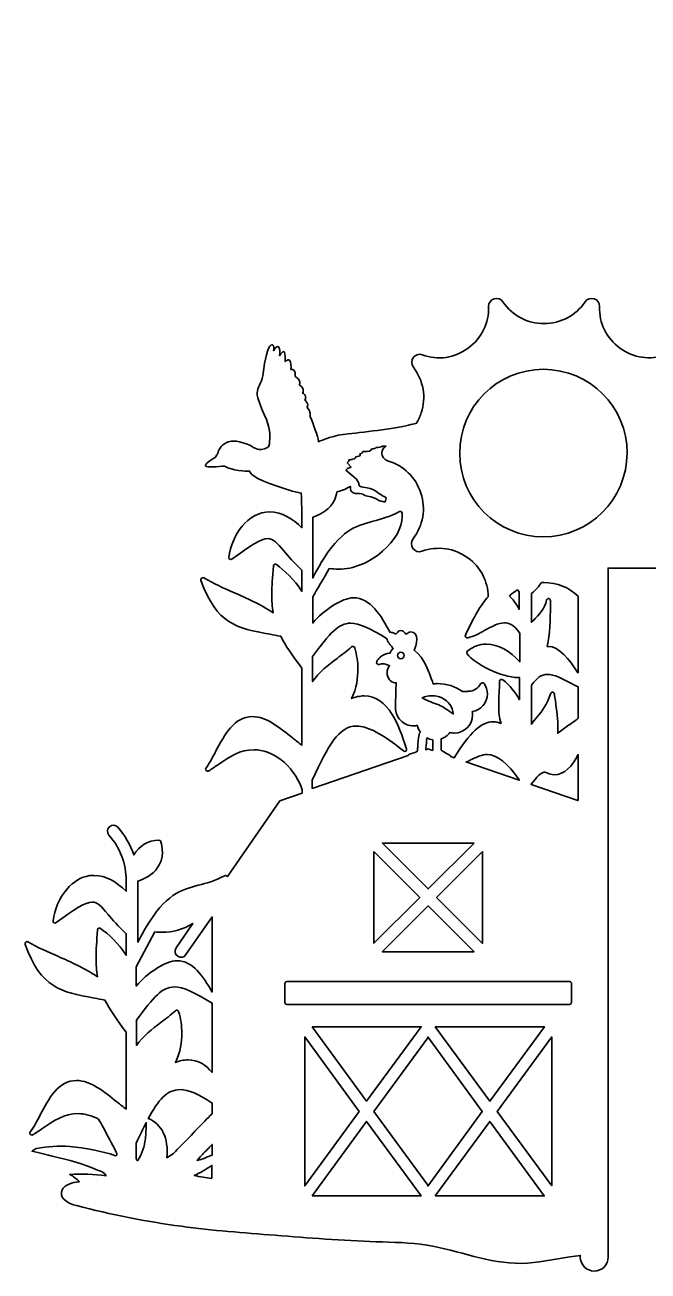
# Model space of a CAD drawing. Header units: millimetres. Extents: x 35 to 323, y 70 to 345.
# Drawn here: x 34.6 to 172.2, y 70.1 to 345.1 of the extents above; entities that cross this region are included whole.
import ezdxf

# ---------------------------------------------------------------- set-up
doc = ezdxf.new("R2010")
doc.units = ezdxf.units.MM
doc.header["$MEASUREMENT"] = 0
doc.layers.add('Layer 1', color=7, linetype='Continuous', lineweight=0)

msp = doc.modelspace()

# ---------------------------------------------------------------- linework, layer by layer
at = {"layer": 'Layer 1', "color": 18, "lineweight": 35, "true_color": 0x000000}
for points, knots in [([(310.8, 245.53), (311.15, 245.53), (311.43, 245.39), (311.78, 245.25), (312.24, 245.07), (312.77, 244.83), (313.48, 244.83), (320.46, 244.83), (323.04, 259.4), (323.46, 262.33), (323.5, 262.5), (323.39, 262.71), (323.21, 262.78), (323.04, 262.89), (322.83, 262.82), (322.69, 262.64), (321.52, 261.23), (319.62, 259.86), (317.64, 258.37), (316.58, 257.6), (315.45, 256.82), (314.43, 255.94), (314.47, 256.36), (314.47, 256.86), (314.47, 257.32), (314.47, 259.96), (314.08, 262.71), (313.76, 265.18), (313.65, 265.82), (313.58, 266.49), (313.51, 267.12), (313.48, 267.34), (313.34, 267.51), (313.13, 267.51), (312.91, 267.51), (312.74, 267.37), (312.67, 267.19), (311.75, 264.23), (310.34, 262.47), (308.96, 260.81), (308.22, 259.89), (307.52, 259.04), (306.88, 258.02), (306.88, 258.02), (306.88, 269.28), (306.88, 269.28), (308.61, 271.53), (309.84, 272.63), (311.57, 272.63), (313.55, 272.63), (315.74, 271.46), (317.64, 270.44), (319.12, 269.63), (320.39, 268.96), (321.38, 268.96), (321.45, 268.96), (321.52, 268.96), (321.59, 268.96), (321.73, 268.96), (321.87, 269.06), (321.94, 269.17), (322.02, 269.31), (322.02, 269.45), (321.94, 269.56), (320.53, 272.17), (316.16, 280.14), (311.86, 280.14), (311.71, 280.14), (311.57, 280.14), (311.43, 280.11), (312.28, 283.6), (312.38, 287.65), (312.38, 291.54), (312.38, 291.99), (312.38, 292.45), (312.38, 292.95), (312.38, 293.16), (312.21, 293.33), (312, 293.37), (311.78, 293.41), (311.57, 293.23), (311.54, 293.02), (311.08, 290.69), (309.42, 289), (307.73, 287.2), (307.45, 286.91), (307.2, 286.63), (306.92, 286.35), (306.92, 286.35), (306.92, 295.06), (306.92, 295.06), (311.19, 298.34), (311.89, 303.57), (311.93, 303.78), (312, 304.16), (311.86, 304.52), (311.61, 304.8), (311.36, 305.08), (310.97, 305.22), (310.62, 305.22), (307.23, 305.22), (304.45, 302.26), (304.31, 298.49), (303.49, 299.23), (302.44, 299.68), (301.34, 299.68), (301.34, 299.68), (300.88, 299.68), (300.88, 299.68), (300.71, 299.68), (300.53, 299.58), (300.5, 299.4), (300.43, 299.23), (300.46, 299.05), (300.6, 298.94), (300.6, 298.94), (304.34, 295.1), (304.34, 295.1), (304.34, 295.1), (304.34, 289.6), (304.34, 289.6), (302.3, 293.51), (300.32, 295.38), (298.34, 295.38), (295.1, 295.38), (292.45, 290.41), (289.03, 283.39), (288.96, 283.25), (288.96, 283.03), (289.1, 282.93), (289.21, 282.79), (289.38, 282.75), (289.52, 282.79), (291.11, 283.1), (292.73, 283.95), (294.32, 284.83), (296.16, 285.82), (298.06, 286.84), (299.79, 286.84), (301.55, 286.84), (303.04, 285.79), (304.34, 283.56), (304.34, 283.56), (304.34, 275.34), (304.34, 275.34), (301.77, 278.59), (298.1, 280.74), (294.71, 280.74), (292.81, 280.74), (291.08, 280.11), (289.52, 278.84), (289.35, 278.69), (289.31, 278.41), (289.45, 278.2), (291.64, 275.38), (298.91, 271.71), (303.57, 271.71), (303.81, 271.71), (304.06, 271.74), (304.31, 271.74), (304.31, 271.74), (304.31, 264.55), (304.31, 264.55), (303.14, 267.02), (301.45, 269.17), (299.26, 270.9), (299.12, 271), (298.94, 271.04), (298.8, 270.97), (298.66, 270.9), (298.56, 270.76), (298.56, 270.58), (298.52, 269.42), (298.45, 268.39), (298.41, 267.37), (298.34, 266.1), (298.27, 264.97), (298.27, 263.88), (298.27, 261.83), (298.49, 260.21), (298.98, 258.59), (298.2, 258.97), (297.39, 259.19), (296.62, 259.19), (294.32, 259.19), (291.99, 257.63), (289.24, 254.14), (288.75, 259.33), (286.56, 264.27), (283.07, 268.11), (283.42, 268.29), (283.63, 268.68), (283.63, 269.03), (283.63, 269.03), (283.63, 313.44), (283.63, 313.44), (283.63, 314.04), (283.17, 314.5), (282.57, 314.5), (282.57, 314.5), (279.22, 314.5), (279.22, 314.5), (278.94, 315.77), (278.09, 320.04), (278.09, 322.26), (278.09, 322.3), (278.09, 322.33), (278.09, 322.37), (277.95, 324.06), (278.31, 325.76), (278.69, 327.55), (279.22, 330.06), (279.79, 332.67), (278.94, 335.35), (279.08, 335.42), (279.29, 335.49), (279.44, 335.56), (279.75, 335.49), (280.07, 335.46), (280.35, 335.46), (282.05, 335.46), (282.61, 336.48), (282.82, 337.15), (283, 337.82), (282.96, 338.63), (282.72, 339.76), (282.65, 340.11), (282.4, 340.4), (282.08, 340.5), (281.76, 340.64), (281.41, 340.61), (281.09, 340.4), (280.95, 340.29), (280.74, 340.22), (280.56, 340.08), (279.65, 339.58), (278.45, 338.91), (278.09, 337.71), (278.06, 337.61), (278.06, 337.54), (278.02, 337.43), (275.38, 342.23), (269.7, 345.09), (263.81, 344.31), (262.11, 344.1), (260.63, 343.57), (259.22, 343.08), (257.85, 342.58), (256.54, 342.12), (255.13, 341.95), (252.55, 341.7), (249.91, 341.81), (247.33, 341.84), (246.59, 341.88), (245.89, 341.91), (245.15, 341.91), (243.49, 341.95), (241.86, 341.52), (240.42, 340.75), (240.03, 340.54), (239.22, 340.08), (238.94, 340.08), (237.1, 341.88), (234.91, 342.27), (233.61, 342.55), (233.33, 342.62), (233.08, 342.65), (232.94, 342.69), (232.48, 342.83), (232.02, 342.62), (231.77, 342.27), (231.53, 341.88), (231.56, 341.35), (231.85, 341), (233.22, 339.34), (233.54, 337.04), (232.66, 334.93), (231.81, 332.85), (230.01, 331.47), (227.86, 331.22), (227.29, 331.15), (226.91, 330.69), (226.91, 330.13), (226.91, 330.13), (227.05, 324.87), (227.05, 324.87), (227.05, 324.45), (227.33, 324.06), (227.72, 323.92), (232.55, 322.05), (239.25, 320.89), (244.51, 320.96), (244.69, 320.39), (244.83, 319.86), (244.83, 319.33), (244.79, 318.45), (244.33, 317.54), (243.8, 316.55), (243.45, 315.91), (243.13, 315.24), (242.89, 314.57), (242.89, 314.57), (234.49, 314.57), (234.49, 314.57), (234.07, 314.57), (233.64, 314.33), (233.5, 313.94), (233.5, 313.94), (221.9, 285.79), (221.9, 285.79), (221.9, 285.79), (212.02, 283.74), (212.02, 283.74), (212.02, 283.74), (212.02, 297.78), (212.02, 297.78), (212.02, 298.38), (211.56, 298.84), (210.96, 298.84), (210.96, 298.84), (209.48, 298.84), (209.48, 298.84), (209.48, 298.84), (209.48, 312.14), (209.48, 312.14), (209.48, 312.74), (209.02, 313.2), (208.42, 313.2), (208.42, 313.2), (205.32, 313.2), (205.32, 313.2), (204.72, 313.2), (204.26, 312.74), (204.26, 312.14), (204.26, 312.14), (204.26, 298.84), (204.26, 298.84), (204.26, 298.84), (202.78, 298.84), (202.78, 298.84), (202.18, 298.84), (201.72, 298.38), (201.72, 297.78), (201.72, 297.78), (201.72, 281.59), (201.72, 281.59), (201.72, 281.59), (194.59, 280.11), (194.59, 280.11), (189.34, 279.01), (185.53, 274.32), (185.53, 268.96), (185.53, 268.96), (185.53, 257.14), (185.53, 257.14), (184.22, 255.91), (183.13, 254.42), (182.35, 252.84), (179.49, 254.07), (177.34, 256.43), (176.39, 259.47), (175.22, 262.96), (175.89, 266.63), (178.12, 269.56), (178.58, 270.19), (178.61, 271.04), (178.15, 271.67), (177.69, 272.31), (176.88, 272.59), (176.14, 272.31), (172.65, 271.07), (169.02, 271.6), (166.02, 273.76), (163.05, 275.94), (161.4, 279.26), (161.5, 282.96), (161.54, 283.74), (161.04, 284.44), (160.3, 284.66), (159.56, 284.9), (158.75, 284.62), (158.33, 283.99), (156.25, 280.95), (152.96, 279.19), (149.26, 279.19), (145.59, 279.19), (142.28, 280.92), (140.19, 283.99), (139.77, 284.62), (138.96, 284.9), (138.22, 284.66), (137.48, 284.41), (136.98, 283.74), (137.02, 282.96), (137.12, 279.29), (135.47, 275.94), (132.5, 273.76), (129.54, 271.57), (125.84, 271.04), (122.38, 272.31), (121.64, 272.56), (120.83, 272.31), (120.37, 271.67), (119.91, 271.04), (119.94, 270.19), (120.4, 269.56), (122.63, 266.63), (123.3, 262.96), (122.13, 259.47), (121.88, 258.66), (121.5, 257.92), (121.11, 257.21), (120.83, 257.14), (120.44, 257.07), (119.87, 256.89), (117.51, 256.26), (109.89, 255.2), (106.04, 254.88), (102.98, 254.6), (100.22, 253.47), (99.45, 253.12), (99.34, 254.39), (98.28, 257.03), (97.65, 258.66), (97.61, 259.04), (97.61, 259.33), (97.61, 259.4), (97.61, 259.79), (97.44, 260.1), (97.15, 260.35), (97.08, 260.53), (97.01, 260.74), (96.94, 260.84), (97.05, 260.99), (97.08, 261.09), (97.08, 261.23), (97.08, 261.66), (96.66, 262.11), (96.45, 262.29), (96.63, 262.64), (96.7, 262.93), (96.59, 263.21), (96.45, 263.56), (96.2, 263.74), (95.96, 263.84), (96.1, 264.09), (96.13, 264.37), (96.1, 264.65), (95.96, 265.15), (95.46, 265.54), (95.21, 265.68), (95.36, 265.85), (95.39, 266.07), (95.36, 266.28), (95.25, 266.88), (94.54, 267.37), (94.3, 267.55), (94.33, 267.76), (94.4, 268.25), (94.16, 268.71), (94.02, 269.13), (93.59, 269.1), (93.34, 269.06), (93.49, 269.63), (93.34, 270.76), (93.13, 271.04), (93.06, 271.15), (92.99, 271.18), (92.85, 271.18), (92.6, 271.22), (92.32, 271), (92.11, 270.79), (92.11, 271.39), (92.11, 272.49), (91.97, 272.87), (91.9, 273.01), (91.83, 273.01), (91.76, 273.01), (91.58, 273.05), (91.3, 272.73), (90.88, 272.1), (90.95, 272.77), (90.98, 273.65), (90.73, 273.97), (90.63, 274.07), (90.56, 274.11), (90.49, 274.11), (90.17, 274.14), (89.82, 273.72), (89.53, 273.19), (89.61, 273.72), (89.61, 274.28), (89.39, 274.43), (89.29, 274.5), (89.18, 274.57), (88.97, 274.43), (88.23, 274.04), (87.67, 271.18), (87.21, 268.15), (87.21, 268.15), (87.14, 267.69), (87.14, 267.69), (86.99, 266.77), (86.75, 266.28), (86.5, 265.75), (86.36, 265.43), (86.18, 265.11), (86.08, 264.76), (85.69, 263.63), (85.94, 262.61), (87.49, 259.12), (88.9, 255.98), (88.76, 254.67), (88.65, 253.19), (88.65, 253.01), (88.62, 252.84), (88.62, 252.66), (88.58, 252.31), (88.48, 252.02), (88.23, 251.85), (87.49, 251.25), (86.01, 251.46), (86.01, 251.46), (85.58, 251.53), (84.63, 252.1), (84.31, 252.34), (82.13, 253.29), (80.36, 253.51), (79.13, 252.94), (77.82, 252.34), (77.4, 251.11), (77.22, 250.58), (77.19, 250.51), (77.15, 250.44), (77.15, 250.4), (76.98, 250.15), (76.76, 249.8), (76.69, 249.7), (76.31, 249.45), (74.68, 248.5), (74.51, 248), (74.47, 247.93), (74.51, 247.86), (74.54, 247.79), (74.82, 247.44), (77.26, 247.61), (78.74, 247.76), (80.36, 246.66), (83.47, 246.59), (84.24, 246.63), (84.24, 246.59), (84.28, 246.56), (84.28, 246.49), (84.49, 245.89), (85.94, 244.58), (92.96, 242.46), (93.91, 242.15), (94.86, 241.94), (95.67, 241.79), (95.74, 239.43), (95.81, 237.49), (95.81, 236.47), (95.81, 236.47), (95.81, 234.14), (95.81, 234.14), (93.73, 236.08), (91.44, 237.63), (88.69, 237.63), (83.89, 237.63), (80.29, 232.55), (79.66, 227.61), (79.62, 227.44), (79.73, 227.26), (79.87, 227.19), (80.01, 227.08), (80.22, 227.08), (80.36, 227.22), (84.45, 230.22), (86.78, 231.74), (88.3, 231.74), (89.5, 231.74), (90.31, 230.79), (91.79, 229.02), (92.82, 227.86), (94.02, 226.41), (95.81, 224.75), (95.81, 224.75), (95.81, 220.1), (95.81, 220.1), (94.19, 222.74), (91.83, 224.79), (90.17, 226.02), (90.03, 226.13), (89.85, 226.17), (89.75, 226.1), (89.61, 226.02), (89.5, 225.88), (89.5, 225.71), (89.29, 223.2), (89.15, 221.26), (89.15, 219.64), (89.15, 218.05), (89.25, 216.68), (89.46, 215.37), (86.71, 217.21), (83.64, 218.58), (80.72, 219.89), (78.53, 220.84), (76.24, 221.86), (74.12, 223.06), (73.98, 223.17), (73.73, 223.13), (73.62, 222.99), (73.48, 222.85), (73.45, 222.67), (73.48, 222.5), (77.08, 212.83), (81.24, 212.05), (88.79, 210.64), (89.53, 210.5), (90.31, 210.36), (91.12, 210.22), (92.18, 208.14), (93.66, 205.95), (95.78, 203.16), (95.78, 203.16), (95.78, 186.16), (95.78, 186.16), (95.14, 186.65), (94.47, 187.18), (93.8, 187.71), (90.91, 190.04), (87.95, 192.48), (84.88, 192.48), (80.82, 192.48), (78.7, 188.45), (76.83, 184.89), (76.09, 183.48), (75.42, 182.17), (74.65, 181.15), (74.51, 181.01), (74.51, 180.76), (74.68, 180.59), (74.86, 180.41), (75.07, 180.41), (75.25, 180.52), (75.99, 180.97), (76.69, 181.47), (77.4, 181.93), (79.83, 183.62), (82.09, 185.17), (85.23, 185.17), (89.11, 185.17), (93.77, 182.1), (95.88, 176.35), (95.88, 176.35), (95.88, 175.58), (95.88, 175.58), (95.88, 175.58), (90.95, 173.88), (90.95, 173.88), (90.95, 173.88), (79.34, 157.16), (79.34, 157.16), (79.3, 157.27), (79.2, 157.34), (79.13, 157.37), (78.99, 157.44), (78.85, 157.44), (78.74, 157.37), (76.55, 156.21), (74.72, 155.72), (72.92, 155.26), (69, 154.2), (65.76, 153.32), (61.35, 145.91), (61.31, 145.87), (61.28, 145.84), (61.28, 145.77), (60.71, 144.85), (60.15, 143.83), (59.58, 142.7), (59.58, 142.7), (59.58, 156.17), (59.58, 156.17), (61.84, 156.92), (63.43, 158.11), (64.31, 159.74), (65.62, 162.24), (64.66, 164.82), (64.63, 164.92), (64.56, 165.06), (64.42, 165.21), (64.24, 165.21), (61.84, 165.21), (59.8, 163.9), (58.7, 161.96), (57.96, 164.18), (56.76, 166.26), (55.17, 168.06), (54.68, 168.63), (53.83, 168.66), (53.3, 168.17), (52.74, 167.68), (52.7, 166.83), (53.2, 166.3), (55.67, 163.55), (57.01, 159.95), (57.01, 156.28), (57.01, 156.28), (57.01, 153.95), (57.01, 153.95), (54.93, 155.89), (52.63, 157.44), (49.88, 157.44), (45.08, 157.44), (41.49, 152.36), (40.85, 147.43), (40.82, 147.25), (40.92, 147.07), (41.06, 147), (41.2, 146.9), (41.42, 146.9), (41.56, 147.04), (45.65, 150.04), (47.98, 151.55), (49.49, 151.55), (50.69, 151.55), (51.51, 150.6), (52.99, 148.84), (54.01, 147.67), (55.21, 146.23), (57.01, 144.57), (57.01, 144.57), (57.01, 139.81), (57.01, 139.81), (55.39, 142.45), (53.02, 144.5), (51.36, 145.73), (51.22, 145.84), (51.05, 145.87), (50.94, 145.8), (50.8, 145.73), (50.69, 145.59), (50.69, 145.41), (50.48, 142.91), (50.34, 140.97), (50.34, 139.35), (50.34, 137.76), (50.45, 136.38), (50.66, 135.08), (47.91, 136.91), (44.84, 138.29), (41.91, 139.59), (39.72, 140.55), (37.43, 141.57), (35.31, 142.77), (35.17, 142.87), (34.92, 142.84), (34.82, 142.7), (34.68, 142.56), (34.64, 142.38), (34.68, 142.2), (38.28, 132.54), (42.44, 131.76), (49.99, 130.35), (50.73, 130.21), (51.51, 130.07), (52.32, 129.93), (53.38, 127.85), (54.86, 125.66), (56.97, 122.87), (56.97, 122.87), (56.97, 105.87), (56.97, 105.87), (56.34, 106.36), (55.67, 106.89), (55, 107.42), (52.11, 109.75), (49.14, 112.18), (46.07, 112.18), (42.02, 112.18), (39.9, 108.16), (38.03, 104.6), (37.29, 103.19), (36.62, 101.88), (35.84, 100.86), (35.7, 100.72), (35.7, 100.47), (35.88, 100.29), (36.05, 100.12), (36.27, 100.12), (36.44, 100.22), (37.18, 100.68), (37.89, 101.18), (38.59, 101.64), (41.03, 103.33), (43.29, 104.88), (46.43, 104.88), (47.84, 104.88), (49.39, 104.46), (50.91, 103.65), (51.29, 103.01), (51.65, 102.38), (52, 101.74), (52.92, 100.01), (53.83, 98.25), (54.75, 96.48), (54.82, 96.34), (54.89, 96.17), (54.93, 96.03), (54.96, 95.96), (55, 95.85), (54.96, 95.78), (54.93, 95.71), (54.82, 95.67), (54.65, 95.57), (51.43, 96.7), (48.05, 97.26), (44.56, 97.61), (42.05, 97.9), (39.65, 97.58), (37.18, 97.19), (36.9, 97.15), (36.69, 96.87), (36.23, 96.56), (37.96, 96.17), (39.48, 95.74), (40.96, 95.43), (44.27, 94.72), (47.52, 93.73), (50.66, 92.43), (51.33, 92.15), (52.14, 92.04), (52.56, 91.12), (49.85, 91.55), (47.2, 91.58), (44.56, 91.44), (45.33, 91.05), (46, 90.49), (46.64, 89.85), (46.43, 89.82), (46.25, 89.78), (46, 89.75), (44.59, 89.5), (42.93, 88.97), (42.72, 87.56), (42.47, 85.94), (44.41, 84.98), (46, 84.6), (53.66, 82.59), (61.38, 81.07), (69.18, 80.01), (76.06, 79.09), (82.97, 78.56), (89.89, 78.03), (97.3, 77.43), (104.74, 76.87), (112.18, 76.62), (115.92, 76.48), (119.7, 76.45), (123.4, 75.85), (130.39, 74.72), (137.12, 71.72), (144.25, 71.83), (147.85, 71.9), (151.38, 72.74), (154.98, 73.27), (155.75, 73.41), (156.53, 73.48), (157.27, 73.59), (157.27, 73.59), (157.27, 73.2), (157.27, 73.2), (157.27, 71.51), (158.64, 70.13), (160.34, 70.13), (162.03, 70.13), (163.41, 71.51), (163.41, 73.2), (163.41, 73.2), (163.41, 76.27), (163.41, 76.27), (163.41, 76.27), (163.41, 225.25), (163.41, 225.25), (163.41, 225.25), (311.96, 225.25), (311.96, 225.25), (311.96, 225.25), (315.03, 225.25), (315.03, 225.25), (316.72, 225.25), (318.1, 226.62), (318.1, 228.32), (318.1, 230.01), (316.72, 231.39), (315.03, 231.39), (315.03, 231.39), (310.44, 231.39), (310.44, 231.39), (311.04, 232.02), (311.82, 232.8), (312.07, 232.76), (310.44, 232.94), (308.75, 233.15), (307.09, 233.08), (307.09, 233.08), (307.09, 236.57), (307.09, 236.57), (307.3, 236.75), (307.48, 236.96), (307.73, 237.17), (307.52, 237.07), (307.34, 236.96), (307.09, 236.86), (307.09, 236.86), (307.09, 241.86), (307.09, 241.86), (308.4, 244.02), (309.95, 245.53), (310.8, 245.53)], [0, 0, 0, 0, 1, 1, 1, 2, 2, 2, 3, 3, 3, 4, 4, 4, 5, 5, 5, 6, 6, 6, 7, 7, 7, 8, 8, 8, 9, 9, 9, 10, 10, 10, 11, 11, 11, 12, 12, 12, 13, 13, 13, 14, 14, 14, 15, 15, 15, 16, 16, 16, 17, 17, 17, 18, 18, 18, 19, 19, 19, 20, 20, 20, 21, 21, 21, 22, 22, 22, 23, 23, 23, 24, 24, 24, 25, 25, 25, 26, 26, 26, 27, 27, 27, 28, 28, 28, 29, 29, 29, 30, 30, 30, 31, 31, 31, 32, 32, 32, 33, 33, 33, 34, 34, 34, 35, 35, 35, 36, 36, 36, 37, 37, 37, 38, 38, 38, 39, 39, 39, 40, 40, 40, 41, 41, 41, 42, 42, 42, 43, 43, 43, 44, 44, 44, 45, 45, 45, 46, 46, 46, 47, 47, 47, 48, 48, 48, 49, 49, 49, 50, 50, 50, 51, 51, 51, 52, 52, 52, 53, 53, 53, 54, 54, 54, 55, 55, 55, 56, 56, 56, 57, 57, 57, 58, 58, 58, 59, 59, 59, 60, 60, 60, 61, 61, 61, 62, 62, 62, 63, 63, 63, 64, 64, 64, 65, 65, 65, 66, 66, 66, 67, 67, 67, 68, 68, 68, 69, 69, 69, 70, 70, 70, 71, 71, 71, 72, 72, 72, 73, 73, 73, 74, 74, 74, 75, 75, 75, 76, 76, 76, 77, 77, 77, 78, 78, 78, 79, 79, 79, 80, 80, 80, 81, 81, 81, 82, 82, 82, 83, 83, 83, 84, 84, 84, 85, 85, 85, 86, 86, 86, 87, 87, 87, 88, 88, 88, 89, 89, 89, 90, 90, 90, 91, 91, 91, 92, 92, 92, 93, 93, 93, 94, 94, 94, 95, 95, 95, 96, 96, 96, 97, 97, 97, 98, 98, 98, 99, 99, 99, 100, 100, 100, 101, 101, 101, 102, 102, 102, 103, 103, 103, 104, 104, 104, 105, 105, 105, 106, 106, 106, 107, 107, 107, 108, 108, 108, 109, 109, 109, 110, 110, 110, 111, 111, 111, 112, 112, 112, 113, 113, 113, 114, 114, 114, 115, 115, 115, 116, 116, 116, 117, 117, 117, 118, 118, 118, 119, 119, 119, 120, 120, 120, 121, 121, 121, 122, 122, 122, 123, 123, 123, 124, 124, 124, 125, 125, 125, 126, 126, 126, 127, 127, 127, 128, 128, 128, 129, 129, 129, 130, 130, 130, 131, 131, 131, 132, 132, 132, 133, 133, 133, 134, 134, 134, 135, 135, 135, 136, 136, 136, 137, 137, 137, 138, 138, 138, 139, 139, 139, 140, 140, 140, 141, 141, 141, 142, 142, 142, 143, 143, 143, 144, 144, 144, 145, 145, 145, 146, 146, 146, 147, 147, 147, 148, 148, 148, 149, 149, 149, 150, 150, 150, 151, 151, 151, 152, 152, 152, 153, 153, 153, 154, 154, 154, 155, 155, 155, 156, 156, 156, 157, 157, 157, 158, 158, 158, 159, 159, 159, 160, 160, 160, 161, 161, 161, 162, 162, 162, 163, 163, 163, 164, 164, 164, 165, 165, 165, 166, 166, 166, 167, 167, 167, 168, 168, 168, 169, 169, 169, 170, 170, 170, 171, 171, 171, 172, 172, 172, 173, 173, 173, 174, 174, 174, 175, 175, 175, 176, 176, 176, 177, 177, 177, 178, 178, 178, 179, 179, 179, 180, 180, 180, 181, 181, 181, 182, 182, 182, 183, 183, 183, 184, 184, 184, 185, 185, 185, 186, 186, 186, 187, 187, 187, 188, 188, 188, 189, 189, 189, 190, 190, 190, 191, 191, 191, 192, 192, 192, 193, 193, 193, 194, 194, 194, 195, 195, 195, 196, 196, 196, 197, 197, 197, 198, 198, 198, 199, 199, 199, 200, 200, 200, 201, 201, 201, 202, 202, 202, 203, 203, 203, 204, 204, 204, 205, 205, 205, 206, 206, 206, 207, 207, 207, 208, 208, 208, 209, 209, 209, 210, 210, 210, 211, 211, 211, 212, 212, 212, 213, 213, 213, 214, 214, 214, 215, 215, 215, 216, 216, 216, 217, 217, 217, 218, 218, 218, 219, 219, 219, 220, 220, 220, 221, 221, 221, 222, 222, 222, 223, 223, 223, 224, 224, 224, 225, 225, 225, 226, 226, 226, 227, 227, 227, 228, 228, 228, 229, 229, 229, 230, 230, 230, 231, 231, 231, 232, 232, 232, 233, 233, 233, 234, 234, 234, 235, 235, 235, 236, 236, 236, 237, 237, 237, 238, 238, 238, 239, 239, 239, 240, 240, 240, 241, 241, 241, 242, 242, 242, 243, 243, 243, 244, 244, 244, 245, 245, 245, 246, 246, 246, 247, 247, 247, 248, 248, 248, 249, 249, 249, 250, 250, 250, 251, 251, 251, 252, 252, 252, 253, 253, 253, 254, 254, 254, 255, 255, 255, 256, 256, 256, 257, 257, 257, 258, 258, 258, 259, 259, 259, 260, 260, 260, 261, 261, 261, 262, 262, 262, 263, 263, 263, 264, 264, 264, 265, 265, 265, 266, 266, 266, 267, 267, 267, 268, 268, 268, 269, 269, 269, 270, 270, 270, 271, 271, 271, 272, 272, 272, 273, 273, 273, 274, 274, 274, 275, 275, 275, 276, 276, 276, 277, 277, 277, 278, 278, 278, 279, 279, 279, 280, 280, 280, 281, 281, 281, 282, 282, 282, 283, 283, 283, 284, 284, 284, 285, 285, 285, 286, 286, 286, 287, 287, 287, 288, 288, 288, 289, 289, 289, 290, 290, 290, 291, 291, 291, 292, 292, 292, 293, 293, 293, 294, 294, 294, 295, 295, 295, 296, 296, 296, 297, 297, 297, 298, 298, 298, 299, 299, 299, 300, 300, 300, 301, 301, 301, 302, 302, 302, 303, 303, 303, 304, 304, 304, 305, 305, 305, 306, 306, 306, 307, 307, 307, 307]), ([(149.12, 232.13), (138.89, 232.13), (130.63, 240.38), (130.63, 250.61), (130.63, 260.84), (138.89, 269.1), (149.12, 269.1), (159.35, 269.1), (167.6, 260.84), (167.6, 250.61), (167.57, 240.42), (159.31, 232.13), (149.12, 232.13)], [0, 0, 0, 0, 1, 1, 1, 2, 2, 2, 3, 3, 3, 4, 4, 4, 4]), ([(98.18, 236.5), (100.44, 237.24), (102.02, 238.44), (102.91, 240.07), (103.26, 240.74), (103.43, 241.44), (103.54, 242.04), (105.02, 242.43), (106.01, 242.96), (106.5, 243.28), (106.47, 242.92), (106.5, 242.43), (106.82, 242.08), (107.03, 241.79), (107.42, 241.69), (107.84, 241.69), (108.87, 241.72), (109.15, 241.55), (109.47, 241.41), (109.61, 241.3), (109.78, 241.26), (110, 241.19), (110.17, 241.12), (110.38, 241.09), (110.63, 241.05), (111.2, 240.91), (111.8, 240.81), (112.32, 240.42), (112.96, 239.96), (113.63, 239.89), (113.91, 239.89), (114.02, 239.89), (114.05, 239.89), (114.05, 239.89), (114.05, 239.89), (114.19, 239.89), (114.19, 239.89), (114.19, 239.89), (114.41, 240.77), (114.41, 240.77), (114.41, 240.77), (114.3, 240.84), (114.3, 240.84), (114.26, 240.84), (112.29, 241.97), (111.87, 242.36), (111.51, 242.68), (110.49, 242.89), (109.36, 243.06), (109.08, 243.13), (108.83, 243.17), (108.73, 243.21), (108.44, 243.28), (108.34, 243.77), (108.34, 243.95), (108.34, 243.95), (108.34, 243.98), (108.34, 243.98), (108.34, 243.98), (107.84, 244.86), (107.84, 244.86), (107.84, 244.86), (105.52, 246.87), (105.52, 246.87), (105.52, 246.87), (105.9, 247.23), (105.9, 247.23), (105.9, 247.23), (106.64, 247.51), (106.64, 247.51), (106.64, 247.51), (105.8, 248.46), (105.8, 248.46), (106.04, 248.6), (106.15, 248.88), (106.15, 249.1), (106.61, 249.13), (106.89, 249.2), (107, 249.27), (107.24, 249.31), (107.42, 249.41), (107.53, 249.52), (107.6, 249.63), (107.63, 249.66), (107.67, 249.77), (108.3, 249.84), (108.62, 249.94), (108.69, 250.19), (108.73, 250.3), (108.69, 250.37), (108.62, 250.47), (108.97, 250.58), (109.15, 250.72), (109.22, 250.86), (109.22, 250.9), (109.26, 250.93), (109.26, 250.97), (110.7, 250.86), (111.02, 251.14), (111.2, 251.46), (111.27, 251.57), (111.27, 251.57), (111.34, 251.57), (111.48, 251.57), (111.62, 251.57), (111.72, 251.6), (111.97, 251.67), (112.11, 251.78), (112.18, 251.88), (112.85, 251.85), (113.28, 251.92), (113.45, 252.1), (113.45, 252.1), (113.49, 252.13), (113.49, 252.13), (113.84, 252.1), (114.09, 252.1), (114.34, 252.13), (113.81, 251.81), (113.45, 251.25), (113.45, 250.61), (113.45, 249.84), (113.98, 249.17), (114.72, 248.92), (118.25, 247.9), (120.93, 245.29), (122.06, 241.79), (123.23, 238.3), (122.55, 234.63), (120.33, 231.7), (119.87, 231.07), (119.84, 230.22), (120.3, 229.59), (120.76, 228.95), (121.57, 228.67), (122.31, 228.95), (125.8, 230.19), (129.43, 229.66), (132.43, 227.51), (135.25, 225.46), (136.88, 222.36), (136.95, 218.9), (135.29, 217.31), (133.74, 214.28), (131.9, 210.47), (131.83, 210.33), (131.83, 210.11), (131.97, 210.01), (132.12, 209.87), (132.26, 209.83), (132.4, 209.87), (133.67, 210.11), (134.97, 210.82), (136.21, 211.53), (137.65, 212.3), (139.17, 213.15), (140.51, 213.15), (141.36, 213.15), (142.59, 212.87), (143.9, 210.89), (143.9, 210.89), (143.9, 204.54), (143.9, 204.54), (141.85, 206.94), (139.1, 208.46), (136.52, 208.46), (135.01, 208.46), (133.56, 207.93), (132.33, 206.94), (132.15, 206.8), (132.12, 206.52), (132.26, 206.3), (134.02, 204.05), (139.84, 201.08), (143.55, 201.08), (143.69, 201.08), (143.76, 201.08), (143.86, 201.08), (143.86, 201.08), (143.86, 196.18), (143.86, 196.18), (142.95, 197.87), (141.71, 199.35), (140.16, 200.59), (140.02, 200.7), (139.84, 200.73), (139.7, 200.66), (139.56, 200.59), (139.45, 200.45), (139.45, 200.27), (139.42, 199.35), (139.38, 198.54), (139.35, 197.73), (139.28, 196.71), (139.24, 195.79), (139.24, 194.98), (139.24, 193.43), (139.38, 192.19), (139.77, 190.96), (139.21, 191.21), (138.61, 191.35), (138.04, 191.35), (135.5, 191.35), (132.89, 188.95), (129.43, 183.41), (129.43, 183.41), (128.66, 183.66), (128.66, 183.66), (128.55, 183.83), (128.41, 184.04), (128.2, 184.11), (127.78, 184.29), (127.39, 184.54), (126.96, 184.79), (126.82, 184.89), (126.65, 184.96), (126.51, 185.07), (126.51, 185.07), (126.51, 187.54), (126.51, 187.54), (127.28, 187.82), (127.99, 188.31), (128.48, 188.98), (128.83, 188.88), (129.15, 188.84), (129.5, 188.84), (131.69, 188.84), (133.49, 190.61), (133.49, 192.83), (133.49, 193.08), (133.46, 193.32), (133.42, 193.57), (135.33, 193.85), (136.77, 195.51), (136.77, 197.49), (136.77, 198.33), (136.52, 199.14), (136.03, 199.78), (135.93, 199.92), (135.78, 199.95), (135.64, 199.95), (135.5, 199.95), (135.36, 199.85), (135.25, 199.71), (134.73, 198.68), (133.67, 198.05), (132.54, 198.05), (132.29, 198.05), (131.9, 198.01), (131.37, 198.01), (131.37, 198.01), (131.23, 198.01), (131.23, 198.01), (129.68, 199.14), (127.74, 199.74), (125.66, 199.78), (125.55, 199.78), (125.41, 199.74), (125.2, 199.74), (125.06, 199.71), (124.88, 199.71), (124.78, 199.67), (124.71, 199.81), (124.64, 200.03), (124.6, 200.2), (124.04, 201.86), (122.87, 205.46), (120.58, 207.12), (120.76, 207.5), (121.18, 208.6), (121.18, 209.55), (121.18, 210.54), (120.69, 211.14), (119.87, 211.14), (119.45, 211.14), (119.2, 210.93), (118.99, 210.78), (118.85, 210.68), (118.85, 210.64), (118.82, 210.64), (118.75, 210.64), (118.67, 210.75), (118.57, 210.86), (118.39, 211.07), (118.15, 211.42), (117.65, 211.46), (117.12, 211.49), (116.91, 211.07), (116.77, 210.89), (116.73, 210.82), (116.66, 210.75), (116.63, 210.71), (116.52, 210.71), (116.31, 210.82), (116.17, 210.86), (115.92, 211), (115.64, 211.07), (115.39, 211.07), (115.32, 211.07), (115.29, 211.07), (115.25, 211.03), (113.31, 214.74), (110.91, 218.69), (107.17, 218.69), (104.7, 218.69), (100.58, 215.97), (98.18, 213.11), (98.18, 213.11), (98.18, 218.9), (98.18, 218.9), (99.1, 220.42), (100.68, 223.13), (101.85, 225.14), (102.55, 225.07), (103.22, 225), (103.89, 225), (107.14, 225), (110.67, 226.41), (113.59, 228.95), (116.31, 231.28), (117.97, 234.21), (117.97, 236.57), (117.97, 236.89), (117.97, 237.14), (117.93, 237.35), (117.9, 237.49), (117.83, 237.63), (117.72, 237.7), (117.58, 237.77), (117.44, 237.77), (117.33, 237.7), (115.15, 236.54), (113.31, 236.04), (111.51, 235.59), (107.6, 234.53), (104.35, 233.64), (99.94, 226.24), (99.91, 226.2), (99.87, 226.17), (99.87, 226.1), (99.87, 226.1), (99.87, 226.1), (99.87, 226.1), (99.31, 225.18), (98.74, 224.16), (98.18, 223.03), (98.18, 223.03), (98.18, 236.5), (98.18, 236.5)], [0, 0, 0, 0, 1, 1, 1, 2, 2, 2, 3, 3, 3, 4, 4, 4, 5, 5, 5, 6, 6, 6, 7, 7, 7, 8, 8, 8, 9, 9, 9, 10, 10, 10, 11, 11, 11, 12, 12, 12, 13, 13, 13, 14, 14, 14, 15, 15, 15, 16, 16, 16, 17, 17, 17, 18, 18, 18, 19, 19, 19, 20, 20, 20, 21, 21, 21, 22, 22, 22, 23, 23, 23, 24, 24, 24, 25, 25, 25, 26, 26, 26, 27, 27, 27, 28, 28, 28, 29, 29, 29, 30, 30, 30, 31, 31, 31, 32, 32, 32, 33, 33, 33, 34, 34, 34, 35, 35, 35, 36, 36, 36, 37, 37, 37, 38, 38, 38, 39, 39, 39, 40, 40, 40, 41, 41, 41, 42, 42, 42, 43, 43, 43, 44, 44, 44, 45, 45, 45, 46, 46, 46, 47, 47, 47, 48, 48, 48, 49, 49, 49, 50, 50, 50, 51, 51, 51, 52, 52, 52, 53, 53, 53, 54, 54, 54, 55, 55, 55, 56, 56, 56, 57, 57, 57, 58, 58, 58, 59, 59, 59, 60, 60, 60, 61, 61, 61, 62, 62, 62, 63, 63, 63, 64, 64, 64, 65, 65, 65, 66, 66, 66, 67, 67, 67, 68, 68, 68, 69, 69, 69, 70, 70, 70, 71, 71, 71, 72, 72, 72, 73, 73, 73, 74, 74, 74, 75, 75, 75, 76, 76, 76, 77, 77, 77, 78, 78, 78, 79, 79, 79, 80, 80, 80, 81, 81, 81, 82, 82, 82, 83, 83, 83, 84, 84, 84, 85, 85, 85, 86, 86, 86, 87, 87, 87, 88, 88, 88, 89, 89, 89, 90, 90, 90, 91, 91, 91, 92, 92, 92, 93, 93, 93, 94, 94, 94, 95, 95, 95, 96, 96, 96, 97, 97, 97, 98, 98, 98, 99, 99, 99, 100, 100, 100, 101, 101, 101, 102, 102, 102, 103, 103, 103, 104, 104, 104, 105, 105, 105, 106, 106, 106, 107, 107, 107, 108, 108, 108, 109, 109, 109, 110, 110, 110, 111, 111, 111, 112, 112, 112, 113, 113, 113, 114, 114, 114, 115, 115, 115, 116, 116, 116, 116]), ([(141.6, 219.08), (142.17, 219.6), (142.77, 220.06), (143.37, 220.45), (143.37, 220.45), (143.79, 219.99), (143.79, 219.99), (143.79, 219.99), (143.79, 216.11), (143.79, 216.11), (143.05, 217.45), (142.31, 218.44), (141.6, 219.08)], [0, 0, 0, 0, 1, 1, 1, 2, 2, 2, 3, 3, 3, 4, 4, 4, 4]), ([(156.81, 202.14), (156.81, 202.14), (156.74, 202.14), (156.74, 202.14), (154.83, 205.11), (152.54, 207.96), (150.14, 207.96), (150.07, 207.96), (150, 207.96), (149.93, 207.96), (150.57, 210.71), (150.67, 213.89), (150.67, 216.96), (150.67, 216.96), (150.67, 218.09), (150.67, 218.09), (150.67, 218.3), (150.49, 218.48), (150.28, 218.51), (150.07, 218.55), (149.86, 218.37), (149.82, 218.16), (149.44, 216.32), (148.17, 214.98), (146.83, 213.57), (146.72, 213.47), (146.61, 213.36), (146.51, 213.25), (146.51, 213.25), (146.51, 219.64), (146.51, 219.64), (147.43, 220.38), (148.13, 221.23), (148.7, 222.07), (148.84, 222.07), (149.05, 222.07), (149.19, 222.07), (152.12, 222.07), (154.76, 220.98), (156.81, 219.04), (156.81, 219.04), (156.81, 202.14), (156.81, 202.14)], [0, 0, 0, 0, 1, 1, 1, 2, 2, 2, 3, 3, 3, 4, 4, 4, 5, 5, 5, 6, 6, 6, 7, 7, 7, 8, 8, 8, 9, 9, 9, 10, 10, 10, 11, 11, 11, 12, 12, 12, 13, 13, 13, 14, 14, 14, 14]), ([(98.07, 178.61), (98.07, 178.61), (98.14, 178.61), (98.14, 178.61), (101.64, 185.98), (103.82, 190.39), (107.81, 190.39), (110.28, 190.39), (113.59, 188.67), (118.22, 184.89), (118.36, 184.75), (118.6, 184.75), (118.75, 184.86), (118.89, 185), (118.96, 185.17), (118.89, 185.35), (118.89, 185.35), (118.85, 185.49), (118.85, 185.49), (117.16, 190.64), (115.01, 197.03), (109.47, 197.03), (108.55, 197.03), (107.6, 196.81), (106.75, 196.46), (107.91, 198.72), (108.16, 201.12), (108.16, 202.85), (108.16, 204.51), (107.91, 206.16), (107.46, 207.65), (107.42, 207.79), (107.31, 207.89), (107.14, 207.96), (107, 208), (106.82, 207.96), (106.75, 207.86), (105.76, 206.94), (104.63, 206.13), (103.58, 205.32), (101.6, 203.84), (99.55, 202.28), (98.14, 200.2), (98.14, 200.2), (98.14, 205.7), (98.14, 205.7), (101.95, 210.93), (103.93, 213.08), (106.54, 213.08), (108.48, 213.08), (110.88, 211.91), (114.51, 209.73), (114.69, 208.99), (115.32, 208.28), (115.82, 207.68), (115.89, 207.61), (115.92, 207.54), (115.96, 207.54), (115.57, 207.19), (115.32, 206.8), (115.22, 206.45), (114.37, 206.41), (113.59, 206.06), (112.99, 205.53), (112.71, 205.25), (112.47, 204.93), (112.32, 204.61), (112.22, 204.47), (112.25, 204.26), (112.4, 204.12), (112.54, 203.98), (112.71, 203.94), (112.85, 203.98), (113.56, 204.22), (114.37, 204.15), (115.01, 203.76), (115.04, 203.73), (115.11, 203.73), (115.15, 203.69), (114.83, 203.31), (114.62, 202.78), (114.62, 202.14), (114.62, 200.98), (115.39, 199.95), (116.35, 199.95), (116.45, 199.95), (116.49, 199.95), (116.59, 199.99), (116.56, 198.79), (116.45, 194.73), (116.45, 194.45), (116.45, 193.36), (116.88, 192.37), (117.62, 191.59), (118.39, 190.82), (119.38, 190.43), (120.47, 190.43), (120.76, 190.43), (121, 190.46), (121.28, 190.54), (121.43, 189.97), (121.67, 189.44), (121.96, 189.02), (121.81, 188.88), (121.71, 188.74), (121.67, 188.52), (121.5, 187.57), (121.43, 186.58), (121.36, 185.63), (121.32, 185.35), (121.32, 185.1), (121.28, 184.82), (120.86, 184.57), (120.37, 184.4), (119.84, 184.29), (119.59, 184.22), (119.38, 184.11), (119.24, 183.9), (119.24, 183.9), (98.07, 176.64), (98.07, 176.64), (98.07, 176.64), (98.07, 178.61), (98.07, 178.61), (98.07, 178.61), (98.07, 178.61), (98.07, 178.61)], [0, 0, 0, 0, 1, 1, 1, 2, 2, 2, 3, 3, 3, 4, 4, 4, 5, 5, 5, 6, 6, 6, 7, 7, 7, 8, 8, 8, 9, 9, 9, 10, 10, 10, 11, 11, 11, 12, 12, 12, 13, 13, 13, 14, 14, 14, 15, 15, 15, 16, 16, 16, 17, 17, 17, 18, 18, 18, 19, 19, 19, 20, 20, 20, 21, 21, 21, 22, 22, 22, 23, 23, 23, 24, 24, 24, 25, 25, 25, 26, 26, 26, 27, 27, 27, 28, 28, 28, 29, 29, 29, 30, 30, 30, 31, 31, 31, 32, 32, 32, 33, 33, 33, 34, 34, 34, 35, 35, 35, 36, 36, 36, 37, 37, 37, 38, 38, 38, 39, 39, 39, 40, 40, 40, 41, 41, 41, 42, 42, 42, 42]), ([(116.91, 205.95), (116.91, 206.34), (117.26, 206.69), (117.65, 206.69), (118.04, 206.69), (118.39, 206.38), (118.39, 205.95), (118.39, 205.56), (118.04, 205.21), (117.65, 205.21), (117.26, 205.21), (116.91, 205.56), (116.91, 205.95)], [0, 0, 0, 0, 1, 1, 1, 2, 2, 2, 3, 3, 3, 4, 4, 4, 4]), ([(156.77, 192.05), (156.77, 192.05), (156.74, 192.05), (156.74, 192.05), (156.1, 191.56), (155.4, 191.06), (154.69, 190.57), (153.88, 190.01), (153.07, 189.41), (152.29, 188.77), (152.29, 189.05), (152.33, 189.37), (152.33, 189.69), (152.33, 191.81), (152.01, 193.99), (151.77, 195.93), (151.69, 196.46), (151.62, 196.96), (151.55, 197.45), (151.52, 197.66), (151.38, 197.84), (151.17, 197.84), (150.95, 197.87), (150.78, 197.7), (150.71, 197.52), (150, 195.16), (148.87, 193.78), (147.78, 192.48), (147.32, 191.91), (146.86, 191.38), (146.47, 190.78), (146.47, 190.78), (146.47, 199.39), (146.47, 199.39), (147.74, 201.05), (148.66, 201.79), (149.97, 201.79), (151.52, 201.79), (153.21, 200.87), (154.76, 200.06), (155.5, 199.67), (156.17, 199.28), (156.77, 199.07), (156.77, 199.07), (156.77, 192.05), (156.77, 192.05), (156.77, 192.05), (156.77, 192.05), (156.77, 192.05)], [0, 0, 0, 0, 1, 1, 1, 2, 2, 2, 3, 3, 3, 4, 4, 4, 5, 5, 5, 6, 6, 6, 7, 7, 7, 8, 8, 8, 9, 9, 9, 10, 10, 10, 11, 11, 11, 12, 12, 12, 13, 13, 13, 14, 14, 14, 15, 15, 15, 16, 16, 16, 16]), ([(124.28, 195.72), (123.68, 195.97), (123.05, 196.22), (122.38, 196.6), (123.05, 196.96), (123.79, 197.06), (124.53, 197.06), (125.24, 197.06), (126.01, 196.92), (126.72, 196.6), (127.42, 196.29), (128.06, 195.76), (128.48, 195.16), (128.91, 194.52), (129.19, 193.82), (129.22, 193.08), (128.59, 193.46), (128.06, 193.85), (127.53, 194.2), (127, 194.56), (126.51, 194.8), (126.01, 195.05), (125.45, 195.23), (124.88, 195.47), (124.28, 195.72)], [0, 0, 0, 0, 1, 1, 1, 2, 2, 2, 3, 3, 3, 4, 4, 4, 5, 5, 5, 6, 6, 6, 7, 7, 7, 8, 8, 8, 8]), ([(124.67, 187.36), (124.67, 187.36), (124.67, 185), (124.67, 185), (124.67, 185), (124.39, 185.1), (124.39, 185.1), (124.39, 185.1), (123.68, 185.35), (123.68, 185.35), (123.68, 185.35), (123.15, 185.17), (123.15, 185.17), (123.15, 185.28), (123.15, 185.38), (123.19, 185.49), (123.26, 186.3), (123.3, 187.04), (123.4, 187.78), (123.75, 187.54), (124.21, 187.43), (124.67, 187.36)], [0, 0, 0, 0, 1, 1, 1, 2, 2, 2, 3, 3, 3, 4, 4, 4, 5, 5, 5, 6, 6, 6, 7, 7, 7, 7]), ([(132.01, 182.46), (132.47, 182.63), (132.93, 182.84), (133.42, 183.09), (134.58, 183.62), (135.61, 184.11), (136.67, 184.11), (138.85, 184.11), (141.25, 182.21), (143.79, 178.54), (143.79, 178.54), (143.79, 178.44), (143.79, 178.44), (143.79, 178.44), (132.01, 182.46), (132.01, 182.46)], [0, 0, 0, 0, 1, 1, 1, 2, 2, 2, 3, 3, 3, 4, 4, 4, 5, 5, 5, 5]), ([(156.77, 173.99), (156.77, 173.99), (156.74, 173.99), (156.74, 173.99), (156.74, 173.99), (146.44, 177.52), (146.44, 177.52), (146.44, 177.52), (146.44, 177.55), (146.44, 177.55), (147.57, 179.11), (148.7, 180.2), (149.3, 180.2), (149.54, 180.2), (149.79, 180.09), (150.07, 179.99), (150.46, 179.85), (150.88, 179.63), (151.48, 179.63), (153.81, 179.63), (155.5, 181.57), (156.77, 184.08), (156.77, 184.08), (156.77, 173.99), (156.77, 173.99)], [0, 0, 0, 0, 1, 1, 1, 2, 2, 2, 3, 3, 3, 4, 4, 4, 5, 5, 5, 6, 6, 6, 7, 7, 7, 8, 8, 8, 8]), ([(111.69, 162.74), (111.69, 162.74), (121.81, 152.58), (121.81, 152.58), (121.81, 152.58), (111.69, 142.45), (111.69, 142.45), (111.69, 142.45), (111.69, 162.74), (111.69, 162.74)], [0, 0, 0, 0, 1, 1, 1, 2, 2, 2, 3, 3, 3, 3]), ([(133.81, 164.57), (133.81, 164.57), (123.68, 154.45), (123.68, 154.45), (123.68, 154.45), (113.56, 164.57), (113.56, 164.57), (113.56, 164.57), (133.81, 164.57), (133.81, 164.57)], [0, 0, 0, 0, 1, 1, 1, 2, 2, 2, 3, 3, 3, 3]), ([(125.52, 152.58), (125.52, 152.58), (135.64, 162.7), (135.64, 162.7), (135.64, 162.7), (135.64, 142.42), (135.64, 142.42), (135.64, 142.42), (125.52, 152.58), (125.52, 152.58)], [0, 0, 0, 0, 1, 1, 1, 2, 2, 2, 3, 3, 3, 3]), ([(123.68, 150.71), (123.68, 150.71), (133.81, 140.58), (133.81, 140.58), (133.81, 140.58), (113.52, 140.58), (113.52, 140.58), (113.52, 140.58), (123.68, 150.71), (123.68, 150.71)], [0, 0, 0, 0, 1, 1, 1, 2, 2, 2, 3, 3, 3, 3]), ([(75.99, 131.66), (75.99, 131.66), (75.95, 131.66), (75.95, 131.66), (74.05, 135.15), (71.72, 138.61), (68.23, 138.61), (65.76, 138.61), (61.63, 135.89), (59.23, 133.03), (59.23, 133.03), (59.23, 137.23), (59.23, 137.23), (59.23, 137.23), (63.36, 144.96), (63.36, 144.96), (63.92, 144.92), (64.49, 144.89), (65.02, 144.89), (67.2, 144.89), (69.57, 145.56), (71.75, 146.79), (71.75, 146.79), (68.02, 141.43), (68.02, 141.43), (67.63, 140.83), (67.73, 140.02), (68.37, 139.59), (68.97, 139.21), (69.78, 139.31), (70.2, 139.95), (70.2, 139.95), (75.99, 148.27), (75.99, 148.27), (75.99, 148.27), (75.99, 131.66), (75.99, 131.66)], [0, 0, 0, 0, 1, 1, 1, 2, 2, 2, 3, 3, 3, 4, 4, 4, 5, 5, 5, 6, 6, 6, 7, 7, 7, 8, 8, 8, 9, 9, 9, 10, 10, 10, 11, 11, 11, 12, 12, 12, 12]), ([(68.58, 127.35), (68.54, 127.49), (68.44, 127.6), (68.26, 127.67), (68.12, 127.71), (67.95, 127.67), (67.87, 127.56), (66.89, 126.65), (65.76, 125.84), (64.7, 125.02), (62.72, 123.54), (60.68, 121.99), (59.27, 119.91), (59.27, 119.91), (59.27, 125.45), (59.27, 125.45), (59.27, 125.45), (59.23, 125.45), (59.23, 125.45), (63.04, 130.67), (65.02, 132.82), (67.63, 132.82), (69.64, 132.82), (72.14, 131.59), (75.95, 129.26), (75.95, 129.26), (75.95, 113.95), (75.95, 113.95), (74.61, 115.64), (72.92, 116.73), (70.59, 116.73), (69.67, 116.73), (68.72, 116.52), (67.87, 116.17), (69.04, 118.43), (69.29, 120.83), (69.29, 122.55), (69.29, 124.21), (69.04, 125.87), (68.58, 127.35)], [0, 0, 0, 0, 1, 1, 1, 2, 2, 2, 3, 3, 3, 4, 4, 4, 5, 5, 5, 6, 6, 6, 7, 7, 7, 8, 8, 8, 9, 9, 9, 10, 10, 10, 11, 11, 11, 12, 12, 12, 13, 13, 13, 13]), ([(155.33, 129.4), (155.33, 129.4), (155.33, 129.4), (155.33, 129.4), (155.29, 129.15), (155.12, 128.98), (154.87, 128.98), (154.87, 128.98), (92.46, 128.98), (92.46, 128.98), (92.22, 128.98), (92.04, 129.15), (92.04, 129.4), (92.04, 129.4), (92.04, 133.6), (92.04, 133.6), (92.04, 133.84), (92.22, 134.02), (92.46, 134.02), (92.46, 134.02), (154.9, 134.02), (154.9, 134.02), (155.15, 134.02), (155.33, 133.84), (155.33, 133.6), (155.33, 133.6), (155.33, 129.4), (155.33, 129.4), (155.33, 129.4), (155.33, 129.4), (155.33, 129.4)], [0, 0, 0, 0, 1, 1, 1, 2, 2, 2, 3, 3, 3, 4, 4, 4, 5, 5, 5, 6, 6, 6, 7, 7, 7, 8, 8, 8, 9, 9, 9, 10, 10, 10, 10]), ([(98.04, 124.04), (98.04, 124.04), (122.13, 124.04), (122.13, 124.04), (122.13, 124.04), (110.07, 107.63), (110.07, 107.63), (110.07, 107.63), (98.04, 124.04), (98.04, 124.04)], [0, 0, 0, 0, 1, 1, 1, 2, 2, 2, 3, 3, 3, 3]), ([(125.24, 124.04), (125.24, 124.04), (149.33, 124.04), (149.33, 124.04), (149.33, 124.04), (137.3, 107.6), (137.3, 107.6), (137.3, 107.6), (125.24, 124.04), (125.24, 124.04)], [0, 0, 0, 0, 1, 1, 1, 2, 2, 2, 3, 3, 3, 3]), ([(108.44, 105.37), (108.44, 105.37), (96.41, 88.94), (96.41, 88.94), (96.41, 88.94), (96.41, 121.78), (96.41, 121.78), (96.41, 121.78), (108.44, 105.37), (108.44, 105.37)], [0, 0, 0, 0, 1, 1, 1, 2, 2, 2, 3, 3, 3, 3]), ([(111.69, 105.37), (111.69, 105.37), (123.58, 121.6), (123.58, 121.6), (123.58, 121.6), (123.58, 121.78), (123.58, 121.78), (123.58, 121.78), (135.61, 105.34), (135.61, 105.34), (135.61, 105.34), (123.58, 88.9), (123.58, 88.9), (123.58, 88.9), (123.58, 89.08), (123.58, 89.08), (123.58, 89.08), (111.69, 105.37), (111.69, 105.37)], [0, 0, 0, 0, 1, 1, 1, 2, 2, 2, 3, 3, 3, 4, 4, 4, 5, 5, 5, 6, 6, 6, 6]), ([(150.95, 88.94), (150.95, 88.94), (138.92, 105.37), (138.92, 105.37), (138.92, 105.37), (150.95, 121.81), (150.95, 121.81), (150.95, 121.81), (150.95, 88.94), (150.95, 88.94)], [0, 0, 0, 0, 1, 1, 1, 2, 2, 2, 3, 3, 3, 3]), ([(75.99, 104.85), (75.99, 104.85), (75.95, 104.85), (75.95, 104.85), (75.39, 104.32), (74.89, 103.75), (74.37, 103.22), (72.04, 100.82), (69.74, 98.43), (67.42, 96.1), (67.03, 95.71), (66.53, 95.5), (66, 95.14), (66.39, 99.52), (64.84, 102.59), (61.88, 103.79), (64.06, 107.84), (66, 110.17), (68.9, 110.17), (70.73, 110.17), (73.02, 109.22), (75.99, 107.21), (75.99, 107.21), (75.99, 104.85), (75.99, 104.85)], [0, 0, 0, 0, 1, 1, 1, 2, 2, 2, 3, 3, 3, 4, 4, 4, 5, 5, 5, 6, 6, 6, 7, 7, 7, 8, 8, 8, 8]), ([(61.24, 99.31), (61.03, 97.68), (60.61, 96.1), (59.48, 94.47), (59.37, 94.62), (59.3, 94.69), (59.23, 94.83), (59.23, 94.83), (59.23, 98.39), (59.23, 98.39), (60.01, 100.08), (60.75, 101.56), (61.42, 102.91), (61.38, 101.71), (61.38, 100.47), (61.24, 99.31)], [0, 0, 0, 0, 1, 1, 1, 2, 2, 2, 3, 3, 3, 4, 4, 4, 5, 5, 5, 5]), ([(98.04, 86.71), (98.04, 86.71), (110.07, 103.15), (110.07, 103.15), (110.07, 103.15), (122.1, 86.71), (122.1, 86.71), (122.1, 86.71), (98.04, 86.71), (98.04, 86.71)], [0, 0, 0, 0, 1, 1, 1, 2, 2, 2, 3, 3, 3, 3]), ([(125.24, 86.71), (125.24, 86.71), (137.27, 103.15), (137.27, 103.15), (137.27, 103.15), (149.3, 86.71), (149.3, 86.71), (149.3, 86.71), (125.24, 86.71), (125.24, 86.71)], [0, 0, 0, 0, 1, 1, 1, 2, 2, 2, 3, 3, 3, 3]), ([(75.99, 95.74), (75.99, 95.74), (75.95, 95.74), (75.95, 95.74), (74.89, 95.29), (73.84, 94.83), (72.67, 94.54), (73.24, 95.18), (73.52, 95.53), (73.84, 95.88), (74.51, 96.59), (75.28, 97.26), (75.95, 98.04), (75.95, 98.04), (75.95, 98.07), (75.99, 98.07), (75.99, 98.07), (75.99, 95.74), (75.99, 95.74)], [0, 0, 0, 0, 1, 1, 1, 2, 2, 2, 3, 3, 3, 4, 4, 4, 5, 5, 5, 6, 6, 6, 6]), ([(75.92, 90.59), (74.61, 90.77), (73.31, 90.98), (72.04, 91.19), (73.41, 91.86), (74.68, 92.6), (75.92, 93.45), (75.92, 93.45), (75.92, 90.59), (75.92, 90.59)], [0, 0, 0, 0, 1, 1, 1, 2, 2, 2, 3, 3, 3, 3])]:
    msp.add_open_spline(points, degree=3, knots=knots, dxfattribs=at)

doc.saveas('drawing.dxf')
